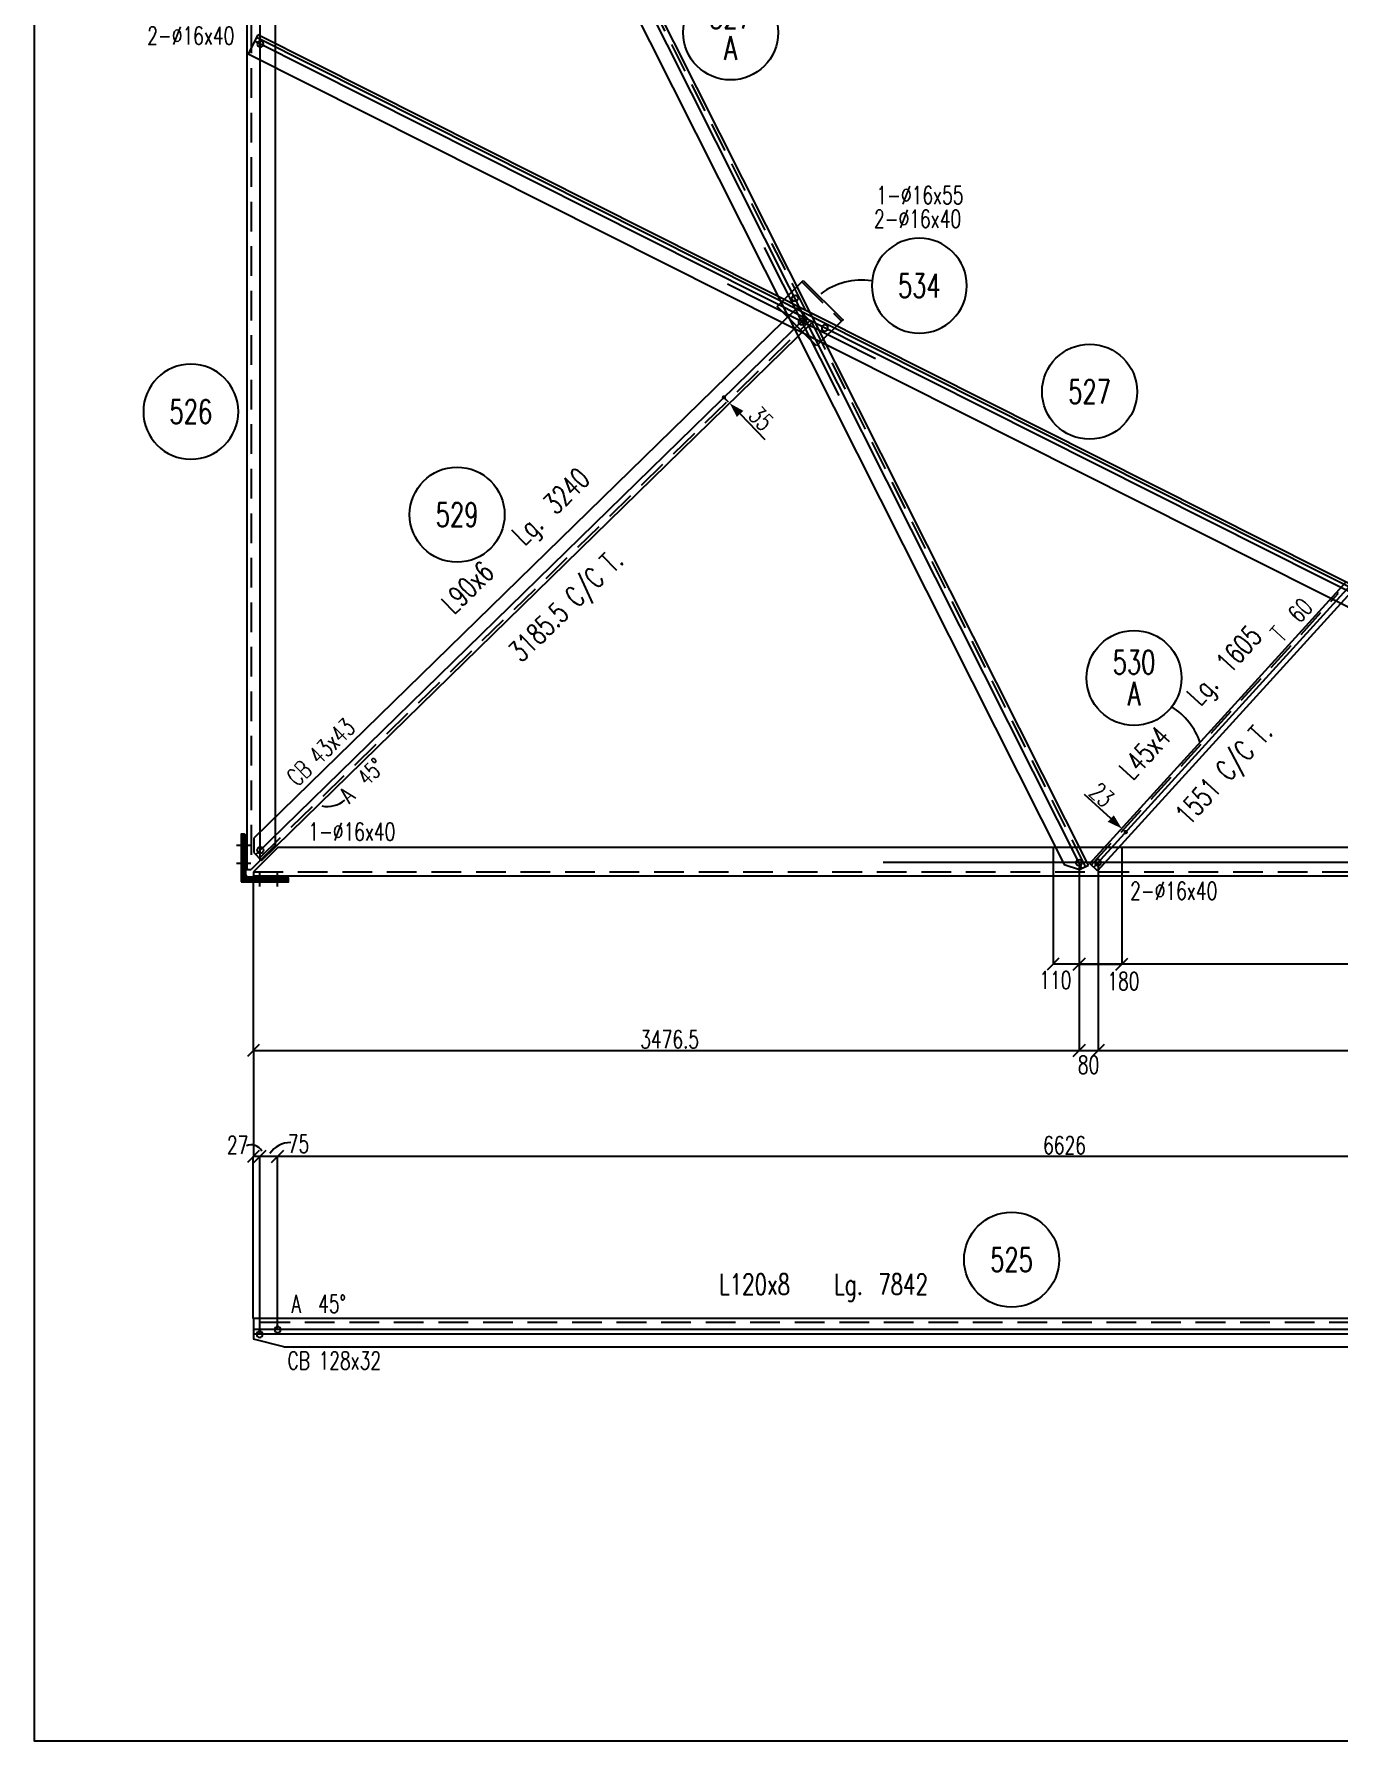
# Model space of a CAD drawing. Extents: x 575476 to 595751, y -97905 to -83554.
# Drawn here: x 575476 to 580968, y -97905 to -90717 of the extents above; entities that cross this region are included whole.
import ezdxf
from ezdxf.enums import TextEntityAlignment as Align

# ---------------------------------------------------------------- set-up
doc = ezdxf.new("R2010")
doc.units = 0
doc.header["$LTSCALE"] = 250
doc.header["$MEASUREMENT"] = 0
doc.linetypes.add('DASHED', pattern=[0.75, 0.5, -0.25])
doc.layers.get('0').update_dxf_attribs({"linetype": 'CONTINUOUS'})
doc.layers.get('DEFPOINTS').update_dxf_attribs({"linetype": 'CONTINUOUS'})
for name, color, linetype in [('ASSI', 6, 'CONTINUOUS'), ('BOLLINI_1', 7, 'CONTINUOUS'), ('BOLLINI_5', 7, 'CONTINUOUS'), ('FORI', 2, 'CONTINUOUS'), ('LINEA_ANG', 2, 'CONTINUOUS'), ('LINEE_PIASTRE', 2, 'CONTINUOUS'), ('LS', 7, 'CONTINUOUS'), ('PIASTRE', 5, 'CONTINUOUS'), ('QT_MAL', 7, 'CONTINUOUS'), ('QT_MPR', 7, 'CONTINUOUS'), ('TRAT-Y', 7, 'DASHED')]:
    doc.layers.add(name, color=color, linetype=linetype)
doc.styles.add('QUOTE', font='ROMANS8.SHX', dxfattribs={"width": 0.7})
doc.styles.add('RQL', font='ROMANS8.SHX', dxfattribs={"width": 0.7})
doc.styles.add('RS', font='ROMANS8.shx', dxfattribs={"width": 0.7})
doc.styles.get("Standard").update_dxf_attribs({"font": 'ROMANS8.SHX', "width": 0.7})
doc.dimstyles.new('FRECCE1', dxfattribs={"dimtxt": 75, "dimasz": 8.33, "dimexe": 0, "dimexo": 0, "dimgap": 1, "dimtad": 1, "dimzin": 0, "dimdsep": 46, "dimtxsty": 'RS', "dimblk1": 'QUOTP', "dimblk2": 'QUOTF', "dimsah": 1, "dimcen": 0, "dimclrd": 2, "dimclre": 2, "dimclrt": 7, "dimadec": 0, "dimazin": 0, "dimtfac": 1, "dimtix": 1, "dimtmove": 2, "dimatfit": 3, "dimldrblk": 'QUOTP', "dimfxl": 1, "dimtolj": 1, "dimtzin": 0, "dimarcsym": 0})
doc.dimstyles.new('TRATTO', dxfattribs={"dimscale": 0, "dimtxt": 75, "dimasz": 50, "dimexe": 0, "dimexo": 0, "dimgap": 10, "dimtad": 1, "dimrnd": 0.5, "dimdsep": 46, "dimtxsty": 'RS', "dimblk1": 'OBLIQUE', "dimblk2": 'OBLIQUE', "dimsah": 1, "dimcen": 0.09, "dimclrd": 2, "dimclre": 2, "dimclrt": 7, "dimadec": 0, "dimazin": 0, "dimtfac": 1, "dimtix": 1, "dimtmove": 2, "dimatfit": 3, "dimfxl": 1, "dimtolj": 1, "dimtzin": 0, "dimarcsym": 0})

# ---------------------------------------------------------------- blocks, each defined once
blk = doc.blocks.new('ASSE98')
blk.add_line((0, 0), (1, 0))
at = {"color": 7, "style": 'QUOTE', "width": 0.5, "flags": 1}
for tag, p in [('TI', (1.38308, 6.82731)), ('DI_S', (1.38308, 6.42178)), ('D_S', (1.38308, 6.02092)), ('E_S', (1.38308, 5.68065)), ('NFORI', (1.36454, 5.29792)), ('ALAR', (1.36349, 4.93246)), ('FAM', (1.3775, 4.54645)), ('ALA', (1.38308, 4.19257)), ('DISP2', (1.38308, 3.84971)), ('DISP1', (1.38308, 3.50686)), ('PINZAF', (1.38308, 3.164)), ('PINZAI', (1.38308, 2.82114)), ('TRP', (1.38308, 2.47829)), ('NP', (1.38308, 2.13543)), ('SV', (1.38308, 1.79257)), ('PESO', (1.38308, 1.44971)), ('QUA', (1.38308, 1.10686)), ('LUN', (1.38308, 0.764)), ('PROF', (1.38308, 0.42114)), ('POS', (1.38308, 0.07829))]:
    blk.add_attdef(tag, p, '', height=0.2, dxfattribs=at)
at = {"color": 7, "flags": 1}
for tag, p in [('LAV1', (3.07431, 6.82847)), ('LAV2', (3.07431, 6.49513)), ('LAV3', (3.07431, 6.1618)), ('LAV4', (3.07431, 5.82847)), ('LAV5', (3.07431, 5.49513)), ('LAV6', (3.07431, 5.1618)), ('LAV7', (3.07431, 4.82847)), ('LAV8', (3.07431, 4.49513)), ('LAV9', (3.07431, 4.1618)), ('LAV10', (3.07431, 3.82847))]:
    blk.add_attdef(tag, p, '', height=0.2, dxfattribs=at)
blk = doc.blocks.new('16')
blk.add_circle((0, 0), 1)
blk = doc.blocks.new('_OBLIQUE')
at = {"color": 0, "linetype": 'ByBlock'}
blk.add_line((-0.5, -0.5), (0.5, 0.5), dxfattribs=at)
blk = doc.blocks.new('*D43')
at = {"layer": 'DEFPOINTS', "color": 0, "transparency": 16777216}
for p in [(576500.4, -95444.2), (576500.4, -96172.9), (583126.3, -96172.9)]:
    blk.add_point(p, dxfattribs=at)
at = {"layer": 'QT_MPR', "color": 2, "lineweight": -2, "transparency": 16777216}
for p, q in [((576500.4, -96172.9), (576500.4, -95444.2)), ((583126.3, -95444.2), (576500.4, -95444.2)), ((583126.3, -96172.9), (583126.3, -95444.2))]:
    blk.add_line(p, q, dxfattribs=at)
at = {"layer": 'QT_MPR', "color": 2, "lineweight": -2, "transparency": 16777216, "xscale": 50, "yscale": 50, "zscale": 50, "rotation": 180}
blk.add_blockref('_OBLIQUE', (576500.4, -95444.2), dxfattribs=at)
at = {"layer": 'QT_MPR', "color": 2, "lineweight": -2, "transparency": 16777216, "xscale": 50, "yscale": 50, "zscale": 50}
blk.add_blockref('_OBLIQUE', (583126.3, -95444.2), dxfattribs=at)
at = {"layer": 'QT_MPR', "color": 7, "transparency": 16777216, "insert": (579813.4, -95396.7), "char_height": 75, "attachment_point": 5, "style": 'RS'}
blk.add_mtext('\\A1;6626', dxfattribs=at)
blk = doc.blocks.new('*D44')
at = {"layer": 'DEFPOINTS', "color": 0, "transparency": 16777216}
for p in [(576425.3, -95444.2), (576500.4, -96172.9), (576425.3, -96192.9)]:
    blk.add_point(p, dxfattribs=at)
at = {"layer": 'QT_MPR', "color": 2, "lineweight": -2, "transparency": 16777216}
for p, q in [((576425.3, -96192.9), (576425.3, -95444.2)), ((576500.4, -95444.2), (576425.3, -95444.2)), ((576500.4, -96172.9), (576500.4, -95444.2))]:
    blk.add_line(p, q, dxfattribs=at)
at = {"layer": 'QT_MPR', "color": 2, "lineweight": -2, "transparency": 16777216, "xscale": 50, "yscale": 50, "zscale": 50, "rotation": 180}
blk.add_blockref('_OBLIQUE', (576425.3, -95444.2), dxfattribs=at)
at = {"layer": 'QT_MPR', "color": 2, "lineweight": -2, "transparency": 16777216, "xscale": 50, "yscale": 50, "zscale": 50}
blk.add_blockref('_OBLIQUE', (576500.4, -95444.2), dxfattribs=at)
at = {"layer": 'QT_MPR', "color": 7, "transparency": 16777216, "insert": (576588.7, -95390.5), "char_height": 75, "attachment_point": 5, "style": 'RS'}
blk.add_mtext('\\A1;75', dxfattribs=at)
blk = doc.blocks.new('*D45')
at = {"layer": 'DEFPOINTS', "color": 0, "transparency": 16777216}
for p in [(576398.3, -95444.2), (576398.3, -96125.9), (576425.3, -96192.9)]:
    blk.add_point(p, dxfattribs=at)
at = {"layer": 'QT_MPR', "color": 2, "lineweight": -2, "transparency": 16777216}
for p, q in [((576398.3, -96125.9), (576398.3, -95444.2)), ((576425.3, -95444.2), (576398.3, -95444.2)), ((576425.3, -96192.9), (576425.3, -95444.2))]:
    blk.add_line(p, q, dxfattribs=at)
at = {"layer": 'QT_MPR', "color": 2, "lineweight": -2, "transparency": 16777216, "xscale": 50, "yscale": 50, "zscale": 50, "rotation": 180}
blk.add_blockref('_OBLIQUE', (576398.3, -95444.2), dxfattribs=at)
at = {"layer": 'QT_MPR', "color": 2, "lineweight": -2, "transparency": 16777216, "xscale": 50, "yscale": 50, "zscale": 50}
blk.add_blockref('_OBLIQUE', (576425.3, -95444.2), dxfattribs=at)
at = {"layer": 'QT_MPR', "color": 7, "transparency": 16777216, "insert": (576332.2, -95395.6), "char_height": 75, "attachment_point": 5, "style": 'RS'}
blk.add_mtext('\\A1;27', dxfattribs=at)
blk = doc.blocks.new('*D46')
at = {"layer": 'DEFPOINTS', "color": 0, "transparency": 16777216}
for p in [(579874.7, -94206.1), (576398.3, -94262.1), (579874.7, -94997.8)]:
    blk.add_point(p, dxfattribs=at)
at = {"layer": 'QT_MPR', "color": 2, "lineweight": -2, "transparency": 16777216}
for p, q in [((579874.7, -94206.1), (579874.7, -94997.8)), ((576398.3, -94262.1), (576398.3, -94997.8)), ((576398.3, -94997.8), (579874.7, -94997.8))]:
    blk.add_line(p, q, dxfattribs=at)
at = {"layer": 'QT_MPR', "color": 2, "lineweight": -2, "transparency": 16777216, "xscale": 50, "yscale": 50, "zscale": 50, "rotation": 180}
blk.add_blockref('_OBLIQUE', (576398.3, -94997.8), dxfattribs=at)
at = {"layer": 'QT_MPR', "color": 2, "lineweight": -2, "transparency": 16777216, "xscale": 50, "yscale": 50, "zscale": 50}
blk.add_blockref('_OBLIQUE', (579874.7, -94997.8), dxfattribs=at)
at = {"layer": 'QT_MPR', "color": 7, "transparency": 16777216, "insert": (578151.1, -94950.3), "char_height": 75, "attachment_point": 5, "style": 'RS'}
blk.add_mtext('\\A1;3476.5', dxfattribs=at)
blk = doc.blocks.new('*D47')
at = {"layer": 'DEFPOINTS', "color": 0, "transparency": 16777216}
for p in [(579874.7, -94206.1), (579954.7, -94206.1), (579954.7, -94997.8)]:
    blk.add_point(p, dxfattribs=at)
at = {"layer": 'QT_MPR', "color": 2, "lineweight": -2, "transparency": 16777216}
for p, q in [((579874.7, -94206.1), (579874.7, -94997.8)), ((579954.7, -94206.1), (579954.7, -94997.8)), ((579874.7, -94997.8), (579954.7, -94997.8))]:
    blk.add_line(p, q, dxfattribs=at)
at = {"layer": 'QT_MPR', "color": 2, "lineweight": -2, "transparency": 16777216, "xscale": 50, "yscale": 50, "zscale": 50, "rotation": 180}
blk.add_blockref('_OBLIQUE', (579874.7, -94997.8), dxfattribs=at)
at = {"layer": 'QT_MPR', "color": 2, "lineweight": -2, "transparency": 16777216, "xscale": 50, "yscale": 50, "zscale": 50}
blk.add_blockref('_OBLIQUE', (579954.7, -94997.8), dxfattribs=at)
at = {"layer": 'QT_MPR', "color": 7, "transparency": 16777216, "insert": (579914.4, -95057.7), "char_height": 75, "attachment_point": 5, "style": 'RS'}
blk.add_mtext('\\A1;80', dxfattribs=at)
blk = doc.blocks.new('*D48')
at = {"layer": 'DEFPOINTS', "color": 0, "transparency": 16777216}
for p in [(579954.7, -94206.1), (583279.2, -94206.1), (583279.2, -94997.8)]:
    blk.add_point(p, dxfattribs=at)
at = {"layer": 'QT_MPR', "color": 2, "lineweight": -2, "transparency": 16777216}
for p, q in [((579954.7, -94206.1), (579954.7, -94997.8)), ((583279.2, -94206.1), (583279.2, -94997.8)), ((579954.7, -94997.8), (583279.2, -94997.8))]:
    blk.add_line(p, q, dxfattribs=at)
at = {"layer": 'QT_MPR', "color": 2, "lineweight": -2, "transparency": 16777216, "xscale": 50, "yscale": 50, "zscale": 50, "rotation": 180}
blk.add_blockref('_OBLIQUE', (579954.7, -94997.8), dxfattribs=at)
at = {"layer": 'QT_MPR', "color": 2, "lineweight": -2, "transparency": 16777216, "xscale": 50, "yscale": 50, "zscale": 50}
blk.add_blockref('_OBLIQUE', (583279.2, -94997.8), dxfattribs=at)
at = {"layer": 'QT_MPR', "color": 7, "transparency": 16777216, "insert": (581617, -94950.3), "char_height": 75, "attachment_point": 5, "style": 'RS'}
blk.add_mtext('\\A1;3324.5', dxfattribs=at)
blk = doc.blocks.new('*D21')
at = {"layer": 'DEFPOINTS', "color": 0, "transparency": 16777216}
for p in [(579764.9, -94142.1), (579874.7, -94206.1), (579764.9, -94634.1)]:
    blk.add_point(p, dxfattribs=at)
at = {"layer": 'LS', "color": 2, "lineweight": -2, "transparency": 16777216}
for p, q in [((579764.9, -94142.1), (579764.9, -94634.1)), ((579874.7, -94206.1), (579874.7, -94634.1)), ((579874.7, -94634.1), (579764.9, -94634.1))]:
    blk.add_line(p, q, dxfattribs=at)
at = {"layer": 'LS', "color": 2, "lineweight": -2, "transparency": 16777216, "xscale": 50, "yscale": 50, "zscale": 50, "rotation": 180}
blk.add_blockref('_OBLIQUE', (579764.9, -94634.1), dxfattribs=at)
at = {"layer": 'LS', "color": 2, "lineweight": -2, "transparency": 16777216, "xscale": 50, "yscale": 50, "zscale": 50}
blk.add_blockref('_OBLIQUE', (579874.7, -94634.1), dxfattribs=at)
at = {"layer": 'LS', "color": 7, "transparency": 16777216, "insert": (579775, -94701), "char_height": 75, "attachment_point": 5, "style": 'RS'}
blk.add_mtext('\\A1;110', dxfattribs=at)
blk = doc.blocks.new('*D22')
at = {"layer": 'DEFPOINTS', "color": 0, "transparency": 16777216}
for p in [(580054.7, -94142.1), (579874.7, -94206.1), (580054.7, -94634.1)]:
    blk.add_point(p, dxfattribs=at)
at = {"layer": 'LS', "color": 2, "lineweight": -2, "transparency": 16777216}
for p, q in [((580054.7, -94142.1), (580054.7, -94634.1)), ((579874.7, -94206.1), (579874.7, -94634.1)), ((579874.7, -94634.1), (580054.7, -94634.1))]:
    blk.add_line(p, q, dxfattribs=at)
at = {"layer": 'LS', "color": 2, "lineweight": -2, "transparency": 16777216, "xscale": 50, "yscale": 50, "zscale": 50, "rotation": 180}
blk.add_blockref('_OBLIQUE', (579874.7, -94634.1), dxfattribs=at)
at = {"layer": 'LS', "color": 2, "lineweight": -2, "transparency": 16777216, "xscale": 50, "yscale": 50, "zscale": 50}
blk.add_blockref('_OBLIQUE', (580054.7, -94634.1), dxfattribs=at)
at = {"layer": 'LS', "color": 7, "transparency": 16777216, "insert": (580061.3, -94705.3), "char_height": 75, "attachment_point": 5, "style": 'RS'}
blk.add_mtext('\\A1;180', dxfattribs=at)
blk = doc.blocks.new('xxx')
blk.add_circle((0, 0), 8)
at = {"color": 3, "style": 'RQL', "width": 0.7}
blk.add_attdef('POS', text='', height=4, dxfattribs=at).set_placement((0, 0), align=Align.MIDDLE)
at = {"style": 'RQL', "width": 0.7, "flags": 1}
for tag, p in [('POS1', (-0.39, -5.42)), ('TIPO', (-0.39, -8.66))]:
    blk.add_attdef(tag, p, '', height=2, dxfattribs=at)
blk = doc.blocks.new('QUOTP')
at = {"layer": 'ASSI', "color": 2, "const_width": 1.07}
blk.add_lwpolyline([(-0.53, 0, 1), (0.53, 0, 1)], format="xyb", close=True, dxfattribs=at)
blk = doc.blocks.new('QUOTF')
at = {"layer": 'LS', "color": 2}
blk.add_line((7.5, 0), (25.5, 0), dxfattribs=at)
blk.add_solid([(7.5, 2.25), (0, 0), (7.5, -2.25)], dxfattribs=at)
blk = doc.blocks.new('*D100')
at = {"layer": 'DEFPOINTS', "color": 0, "transparency": 16777216}
for p in [(580054.2, -94062.6), (580054.2, -94062.6), (580071.2, -94078)]:
    blk.add_point(p, dxfattribs=at)
at = {"layer": 'QT_MAL', "color": 2, "lineweight": -2, "transparency": 16777216}
for p, q in [((580054.2, -94062.6), (580054.2, -94062.6)), ((580065, -94072.4), (580060.3, -94068.2)), ((580071.2, -94078), (580071.2, -94078))]:
    blk.add_line(p, q, dxfattribs=at)
at = {"layer": 'QT_MAL', "color": 2, "lineweight": -2, "transparency": 16777216, "xscale": 8.33, "yscale": 8.33, "zscale": 8.33}
for name, p, rotation in [('QUOTF', (580054.2, -94062.6), 137.7177644699592), ('QUOTP', (580071.2, -94078), 317.7177644699593)]:
    blk.add_blockref(name, p, dxfattribs=dict(at, rotation=rotation))
at = {"layer": 'QT_MAL', "color": 7, "transparency": 16777216, "insert": (579969.9, -93920.9), "char_height": 75, "attachment_point": 5, "rotation": 317.71776, "style": 'RS'}
blk.add_mtext('\\A1;23', dxfattribs=at)
blk = doc.blocks.new('*D103')
at = {"layer": 'DEFPOINTS', "color": 0, "transparency": 16777216}
for p in [(578379.3, -92246.8), (578403.8, -92271.8), (578403.8, -92271.8)]:
    blk.add_point(p, dxfattribs=at)
at = {"layer": 'QT_MAL', "color": 2, "lineweight": -2, "transparency": 16777216}
for p, q in [((578379.3, -92246.8), (578379.3, -92246.8)), ((578385.2, -92252.7), (578398, -92265.9)), ((578403.8, -92271.8), (578403.8, -92271.8))]:
    blk.add_line(p, q, dxfattribs=at)
at = {"layer": 'QT_MAL', "color": 2, "lineweight": -2, "transparency": 16777216, "xscale": 8.33, "yscale": 8.33, "zscale": 8.33}
for name, p, rotation in [('QUOTP', (578379.3, -92246.8), 134.3354810650927), ('QUOTF', (578403.8, -92271.8), 314.3354810650927)]:
    blk.add_blockref(name, p, dxfattribs=dict(at, rotation=rotation))
at = {"layer": 'QT_MAL', "color": 7, "transparency": 16777216, "insert": (578535.7, -92335.9), "char_height": 75, "attachment_point": 5, "rotation": 314.33548, "style": 'RS'}
blk.add_mtext('\\A1;35', dxfattribs=at)
blk = doc.blocks.new('bull')
at = {"style": 'RS', "width": 0.7, "flags": 1}
for tag, p in [('NN', (-12.25, 0)), ('DIAMETRO', (0, -4.86)), ('SERRAGGIO', (0, -9.71)), ('LUNGHEZZA', (0, -14.57)), ('NB', (0, -19.43)), ('TIPO', (0, -24.12)), ('EL', (-0.14, -29))]:
    blk.add_attdef(tag, p, '', height=3, dxfattribs=at)
at = {"style": 'RS', "width": 0.7}
blk.add_attdef('BULLONE', (0, 0), '', height=3, dxfattribs=at)
blk = doc.blocks.new('MRKR_98')
blk.add_point((0, 0))
at = {"color": 7, "style": 'QUOTE', "width": 0.5, "flags": 1}
for tag, p in [('AUX2', (3.71, 4.93)), ('NFORI', (3.72, 5.3)), ('TI', (3.73, 6.83)), ('AUX1', (3.73, 4.19)), ('DI_S', (3.73, 6.42)), ('D_S', (3.73, 6.02)), ('E_S', (3.73, 5.68)), ('FAM', (3.73, 4.55)), ('COMMESSA', (3.73, 3.85)), ('MD', (3.73, 3.51)), ('MP', (3.73, 3.16)), ('LARGHEZZA', (3.73, 2.82)), ('SPESSORE', (3.73, 2.48)), ('NP', (3.73, 2.14)), ('SV', (3.73, 1.79)), ('PESO', (3.73, 1.45)), ('QUA', (3.73, 1.11)), ('LUN', (3.73, 0.76)), ('PROF', (3.73, 0.42)), ('POS', (3.73, 0.08))]:
    blk.add_attdef(tag, p, '', height=0.2, dxfattribs=at)
at = {"color": 7, "flags": 1}
for tag, p in [('LAV1', (5.26, 6.88)), ('LAV2', (5.26, 6.55)), ('LAV3', (5.26, 6.21)), ('LAV4', (5.26, 5.88)), ('LAV5', (5.26, 5.55)), ('LAV6', (5.26, 5.21)), ('LAV7', (5.26, 4.88)), ('LAV8', (5.26, 4.55)), ('LAV9', (5.26, 4.21)), ('LAV10', (5.26, 3.88))]:
    blk.add_attdef(tag, p, '', height=0.2, dxfattribs=at)
blk = doc.blocks.new('YYY')
blk.add_circle((0, 0), 8)
at = {"color": 3, "style": 'RQL', "width": 0.7}
for tag, p in [('POS3', (0, 0.65)), ('POS2', (0, -4.63))]:
    blk.add_attdef(tag, text='', height=4, dxfattribs=at).set_placement(p, align=Align.CENTER)
at = {"style": 'RQL', "width": 0.7, "flags": 1}
blk.add_attdef('TIPO', text='', height=3, dxfattribs=at).set_placement((0, 0), align=Align.MIDDLE_CENTER)

msp = doc.modelspace()

# ---------------------------------------------------------------- hatches: boundary and pattern name
at = {"layer": 'LS'}
h = msp.add_hatch(dxfattribs=at)
h.set_pattern_fill('_U', color=6, scale=5, angle=45, style=0, pattern_type=0)
h.set_pattern_definition([(45, (23173.9845, -89504.62), (-3.535533906, 3.535533906), [])])
edge = h.paths.add_edge_path()
edge.add_line((576346.511, -94287.098), (576546.511, -94287.098))
edge.add_line((576546.511, -94287.098), (576546.511, -94273.098))
edge.add_arc((576540.511, -94273.098), 6, 0, 90)
edge.add_line((576540.511, -94267.098), (576378.511, -94267.098))
edge.add_arc((576378.511, -94255.098), 12, 180, 270, ccw=False)
edge.add_line((576366.511, -94255.098), (576366.511, -94093.098))
edge.add_arc((576360.511, -94093.098), 6, 0, 90)
edge.add_line((576360.511, -94087.098), (576346.511, -94087.098))
edge.add_line((576346.511, -94087.098), (576346.511, -94287.098))

# ---------------------------------------------------------------- linework, layer by layer
at = {"layer": 'LINEA_ANG'}
for p, q in [((579913.674, -94216.735), (576442.188, -87316.81)), ((576400.442, -87434.084), (579811.703, -94214.305)), ((576371.511, -88235.277), (576371.511, -94235.277)), ((576491.511, -94132.277), (576491.511, -88235.277)), ((576416.875, -90719.935), (576376.425, -90800.333)), ((583310.956, -94203.034), (576411.032, -90731.548)), ((583316.799, -94191.421), (576416.875, -90719.935)), ((576376.425, -90800.333), (583276.349, -94271.819)), ((578687.204, -91869.079), (576400.518, -94103.329)), ((576432.659, -94197.753), (578750.101, -91933.452)), ((578750.101, -91933.452), (578687.204, -91869.079)), ((579919.559, -94210.6), (580999.376, -93023.157)), ((581032.668, -93053.433), (579952.851, -94240.875)), ((580959.009, -93067.548), (580965.297, -93073.266)), ((576491.511, -94132.277), (576388.511, -94235.277)), ((576501.333, -94142.098), (576398.333, -94245.098)), ((576400.518, -94103.329), (576399.812, -94164.136)), ((584240.333, -94142.098), (576501.333, -94142.098)), ((576371.511, -94235.277), (576388.511, -94235.277)), ((576399.812, -94164.136), (576432.659, -94197.753)), ((579811.703, -94214.305), (579876.155, -94235.611)), ((579876.155, -94235.611), (579913.674, -94216.735)), ((579952.851, -94240.875), (579919.559, -94210.6)), ((576398.333, -94245.098), (576398.333, -94262.098)), ((576398.333, -94262.098), (584240.333, -94262.098)), ((584240.333, -96125.851), (576398.333, -96125.851)), ((576398.333, -96125.851), (576398.333, -96213.851)), ((576526.333, -96245.851), (576398.333, -96213.851)), ((576526.333, -96245.851), (584240.333, -96245.851))]:
    msp.add_line(p, q, dxfattribs=at)
at = {"layer": 'LINEE_PIASTRE'}
for p, q in [((578603.661, -91863.778), (578713.263, -91754.176)), ((578713.263, -91754.176), (578879.433, -91920.346)), ((578769.831, -92029.948), (578603.661, -91863.778)), ((578879.433, -91920.346), (578769.831, -92029.948))]:
    msp.add_line(p, q, dxfattribs=at)
at = {"layer": 'LS', "color": 6}
for p, q in [((576427.511, -94196.277), (576427.511, -86366.755)), ((578549.044, -91615.646), (578862.954, -92239.573)), ((579017.963, -92084.565), (578394.036, -91770.655)), ((576326.828, -94133.214), (576387.511, -94133.214)), ((576326.828, -94208.351), (576387.511, -94208.351)), ((590211.111, -94206.098), (579050.192, -94206.098)), ((576425.258, -94306.781), (576425.258, -94246.098)), ((576500.395, -94306.781), (576500.395, -94246.098)), ((583522.113, -96172.851), (576398.333, -96172.851)), ((583424.222, -96192.851), (576398.333, -96192.851))]:
    msp.add_line(p, q, dxfattribs=at)
at = {"layer": 'LS', "color": 2}
for p, q in [((583019.016, -94634.142), (579872.328, -94634.142)), ((576398.333, -94997.805), (576398.333, -95444.168))]:
    msp.add_line(p, q, dxfattribs=at)
at = {"layer": 'LS', "color": 8}
msp.add_lwpolyline([(575475.59, -83555.09), (575475.59, -97905.09), (591375.59, -97905.09), (591375.59, -95905.09), (595750.59, -95905.09), (595750.59, -83555.09), (575475.59, -83555.09)], close=True, dxfattribs=at)
at = {"layer": 'LS', "color": 6}
msp.add_lwpolyline([(576346.511, -94287.098), (576546.511, -94287.098), (576546.511, -94273.098, 0.41421356), (576540.511, -94267.098), (576378.511, -94267.098, -0.41421356), (576366.511, -94255.098), (576366.511, -94093.098, 0.41421356), (576360.511, -94087.098), (576346.511, -94087.098)], format="xyb", close=True, dxfattribs=at)
for centre, radius, start, end in [((578958.963, -92039.566), 286.322, 81.4618361, 126.7934687), ((580104.846, -93800.258), 296.945, 19.4511098, 57.4217786), ((576709.116, -93853.931), 116.049, 258.855972, 310.1427035), ((576555.17, -95490.857), 105.615, 89.5675803, 146.1166123), ((576389.626, -95443.935), 49.448, 26.842592, 114.2760418)]:
    msp.add_arc(centre, radius, start, end, dxfattribs=at)
at = {"layer": 'TRAT-Y'}
for p, q in [((579902.061, -94222.577), (576430.575, -87322.653)), ((576388.511, -88235.277), (576388.511, -94235.277)), ((578707.606, -91759.833), (578873.776, -91926.003)), ((576423.573, -94188.455), (578741.016, -91924.154)), ((579925.847, -94216.319), (580965.297, -93073.266)), ((576398.333, -94245.098), (584240.333, -94245.098)), ((584240.333, -96142.851), (576398.333, -96142.851))]:
    msp.add_line(p, q, dxfattribs=at)

# ---------------------------------------------------------------- block references
at = {"layer": 'ASSI'}
for p, xscale, zscale, rotation in [((579886.875, -94230.218), 7724.000000000005, 7724.000000000005, 116.7078593768721), ((576371.511, -88235.277), 6000, 6000, 269.9999999999999), ((583303.316, -94218.221), 7723.999999999998, 7723.999999999998, 153.2921406231279)]:
    msp.add_blockref('ASSE98', p, dxfattribs=dict(at, xscale=xscale, zscale=zscale, rotation=rotation))
ref = msp.add_blockref('ASSE98', (576408.199, -94172.719), dxfattribs=dict(at, xscale=3240, zscale=3240, rotation=44.33548106509281))
ref.add_attrib('PROF', 'L90x6', (577242.121, -93165.011), dxfattribs={"layer": '0', "color": 2, "height": 87.5, "rotation": 44.3354811, "style": 'QUOTE', "width": 0.7})
ref.add_attrib('LUN', '3240', (577671.575, -92745.405), dxfattribs={"layer": '0', "color": 2, "height": 87.5, "rotation": 44.3354811, "style": 'QUOTE', "width": 0.7})
ref.add_attrib('PESO', '3185.5 C/C T.', (577525.88, -93367.274), dxfattribs={"layer": '0', "color": 2, "height": 87.5, "rotation": 44.3354811, "style": 'QUOTE', "width": 0.7})
ref.add_attrib('SV', 'Lg.', (577539.133, -92874.81), dxfattribs={"layer": '0', "color": 2, "height": 87.5, "rotation": 44.3354811, "style": 'QUOTE', "width": 0.7})
ref.add_attrib('LAV1', 'CB 43x43', (576583.872, -93889.557), dxfattribs={"layer": '0', "color": 7, "height": 75, "rotation": 44.3354811, "width": 0.7})
ref.add_attrib('LAV2', 'A  45%%d', (576803.613, -93960.168), dxfattribs={"layer": '0', "color": 254, "height": 70, "rotation": 44.3354811, "width": 0.7})
ref = msp.add_blockref('ASSE98', (581016.392, -93038.631), dxfattribs=dict(at, xscale=1605, zscale=1605, rotation=227.7177644699593))
ref.add_attrib('PROF', 'L45x4', (580099.778, -93864.45), dxfattribs={"layer": '0', "color": 2, "height": 87.5, "rotation": 47.7177645, "style": 'QUOTE', "width": 0.7})
ref.add_attrib('LUN', '1605', (580509.223, -93414.196), dxfattribs={"layer": '0', "color": 2, "height": 87.5, "rotation": 47.7177645, "style": 'QUOTE', "width": 0.7})
ref.add_attrib('PESO', '1551 C/C T.', (580336.775, -94054.421), dxfattribs={"layer": '0', "color": 2, "height": 87.5, "rotation": 47.7177645, "style": 'QUOTE', "width": 0.7})
ref.add_attrib('SV', 'Lg.', (580384.646, -93551.189), dxfattribs={"layer": '0', "color": 2, "height": 87.5, "rotation": 47.7177645, "style": 'QUOTE', "width": 0.7})
ref.add_attrib('LAV1', 'T  60', (580730.408, -93281.984), dxfattribs={"layer": '0', "color": 254, "height": 75, "rotation": 47.7177645, "width": 0.7})
at = {"layer": 'ASSI', "xscale": 7842, "zscale": 7842}
msp.add_blockref('ASSE98', (576398.333, -94262.098), dxfattribs=at)
at = {"layer": 'ASSI'}
ref = msp.add_blockref('ASSE98', (584240.333, -96125.851), dxfattribs=dict(at, xscale=7842, rotation=180))
ref.add_attrib('PROF', 'L120x8', (578358.833, -96025.851), dxfattribs={"layer": '0', "color": 2, "height": 87.5, "style": 'QUOTE', "width": 0.7})
ref.add_attrib('LUN', '7842', (579028.666, -96025.851), dxfattribs={"layer": '0', "color": 2, "height": 87.5, "style": 'QUOTE', "width": 0.7})
ref.add_attrib('SV', 'Lg.', (578843.499, -96025.851), dxfattribs={"layer": '0', "color": 2, "height": 87.5, "style": 'QUOTE', "width": 0.7})
ref.add_attrib('LAV1', 'CB 128x32', (576542.391, -96340.996), dxfattribs={"layer": '0', "color": 7, "height": 75, "width": 0.7})
ref.add_attrib('LAV2', 'A  45%%d', (576558.875, -96102.259), dxfattribs={"layer": '0', "color": 254, "height": 75, "width": 0.7})
at = {"layer": 'BOLLINI_1'}
ref = msp.add_blockref('xxx', (579202.022, -91776.577), dxfattribs=dict(at, xscale=-25, yscale=25, zscale=25))
ref.add_attrib('POS', '534', dxfattribs={"layer": '0', "color": 3, "height": 100, "style": 'RQL', "width": 0.7}).set_placement((579202.022, -91776.577), align=Align.MIDDLE)
at = {"layer": 'BOLLINI_1', "xscale": 25, "yscale": 25, "zscale": 25}
for p, values in [((579918.873, -92222.991), {'POS': '527'}), ((577256.199, -92740.772), {'POS': '529'}), ((579590.46, -95878.525), {'POS': '525'})]:
    msp.add_blockref('xxx', p, dxfattribs=at).add_auto_attribs(values)
at = {"layer": 'BOLLINI_1'}
ref = msp.add_blockref('xxx', (576135.288, -92306.98), dxfattribs=dict(at, xscale=-25, yscale=25, zscale=25))
ref.add_attrib('POS', '526', dxfattribs={"layer": '0', "color": 3, "height": 100, "style": 'RQL', "width": 0.7}).set_placement((576135.288, -92306.98), align=Align.MIDDLE)
at = {"layer": 'BOLLINI_5', "xscale": 25, "yscale": 25, "zscale": 25}
for p, values in [((578407.743, -90710.045), {'POS3': '527', 'POS2': 'A'}), ((580106.007, -93428.441), {'POS3': '530', 'POS2': 'A'})]:
    msp.add_blockref('YYY', p, dxfattribs=at).add_auto_attribs(values)
at = {"layer": 'FORI', "xscale": -13, "yscale": 13, "zscale": 13}
for p in [(576427.511, -90758.869), (578705.999, -91927.61), (578804.311, -91954.717), (579954.74, -94206.098), (576500.395, -96172.851)]:
    msp.add_blockref('16', p, dxfattribs=at)
at = {"layer": 'FORI', "yscale": 13, "zscale": 13}
for p, xscale, rotation in [((578678.892, -91829.298), 13, 269.9999999998405), ((576427.511, -94153.85), 13, 269.9999999997872), ((579874.74, -94206.098), 13, 270), ((576425.258, -96192.851), -13, 359.9525454839999)]:
    msp.add_blockref('16', p, dxfattribs=dict(at, xscale=xscale, rotation=rotation))
at = {"layer": 'LS', "color": 7, "xscale": 25, "yscale": 25, "zscale": 25}
for p, values in [((575951.531, -90760.986), {'BULLONE': '2-%%c16x40                '}), ((576629.406, -94113.333), {'BULLONE': '1-%%c16x40                '}), ((580089.715, -94362.874), {'BULLONE': '2-%%c16x40                '})]:
    msp.add_blockref('bull', p, dxfattribs=at).add_auto_attribs(values)
at = {"layer": 'LS', "color": 7}
ref = msp.add_blockref('bull', (580166.352, -91432.477), dxfattribs=dict(at, xscale=-25, yscale=25, zscale=25))
ref.add_attrib('BULLONE', '1-%%c16x55                ', (579021.352, -91432.477), dxfattribs={"layer": '0', "height": 75, "style": 'RS', "width": 0.7})
ref = msp.add_blockref('bull', (580166.352, -91532.477), dxfattribs=dict(at, xscale=-25, yscale=25, zscale=25))
ref.add_attrib('BULLONE', '2-%%c16x40                ', (579011.352, -91532.477), dxfattribs={"layer": '0', "height": 75, "style": 'RS', "width": 0.7})
at = {"layer": 'PIASTRE', "xscale": 20, "yscale": 20, "zscale": 20, "rotation": 44.99999999999992}
msp.add_blockref('MRKR_98', (578879.433, -91920.346), dxfattribs=at)

# ---------------------------------------------------------------- dimensions: what is measured, and where the dimension line sits
at = {"layer": 'LS', "color": 6}
for base, p1, p2, picture, middle in [((579764.874, -94634.142), (579874.74, -94206.098), (579764.874, -94142.098), '*D21', (579775.043, -94701.017)), ((580054.6754, -94634.1418), (579874.74, -94206.0985), (580054.6754, -94142.0985), '*D22', (580061.3132, -94705.3191))]:
    dim = msp.add_linear_dim(base=base, p1=p1, p2=p2, dimstyle='TRATTO', override={"dimscale": 1}, dxfattribs=at)
    dim.commit()
    dim.dimension.update_dxf_attribs({"geometry": picture, "text_midpoint": middle, "dimtype": 160})
at = {"layer": 'QT_MAL'}
for base, p1, p2, angle, text, picture, middle in [((578403.797, -92271.815), (578379.337, -92246.781), (578403.797, -92271.815), 314.3354811, '35', '*D103', (578535.674, -92335.883)), ((580054.181, -94062.559), (580071.198, -94078.033), (580054.181, -94062.559), 317.7177645, '23', '*D100', (579969.949, -93920.861))]:
    dim = msp.add_linear_dim(base=base, p1=p1, p2=p2, angle=angle, text=text, dimstyle='FRECCE1', dxfattribs=at)
    dim.commit()
    dim.dimension.update_dxf_attribs({"geometry": picture, "text_midpoint": middle, "dimtype": 160})
at = {"layer": 'QT_MPR'}
dim = msp.add_linear_dim(base=(579874.74, -94997.805), p1=(576398.333, -94262.098), p2=(579874.74, -94206.098), dimstyle='TRATTO', override={"dimscale": 1}, dxfattribs=at)
dim.commit()
dim.dimension.update_dxf_attribs({"geometry": '*D46', "text_midpoint": (578151.125, -94950.305), "dimtype": 160})
for base, p1, p2, text, picture, middle in [((579954.74, -94997.805), (579874.74, -94206.098), (579954.74, -94206.098), '80', '*D47', (579914.365, -95057.724)), ((583279.222, -94997.805), (579954.74, -94206.098), (583279.222, -94206.098), '3324.5', '*D48', (581616.981, -94950.305)), ((576398.333, -95444.168), (576425.258, -96192.851), (576398.333, -96125.851), '27', '*D45', (576332.178, -95395.599)), ((576425.258, -95444.168), (576500.395, -96172.851), (576425.258, -96192.851), '75', '*D44', (576588.73, -95390.472)), ((576500.395, -95444.168), (583126.33, -96172.851), (576500.395, -96172.851), '6626', '*D43', (579813.363, -95396.668))]:
    dim = msp.add_linear_dim(base=base, p1=p1, p2=p2, text=text, dimstyle='TRATTO', override={"dimscale": 1}, dxfattribs=at)
    dim.commit()
    dim.dimension.update_dxf_attribs({"geometry": picture, "text_midpoint": middle, "dimtype": 160})

doc.saveas('drawing.dxf')
